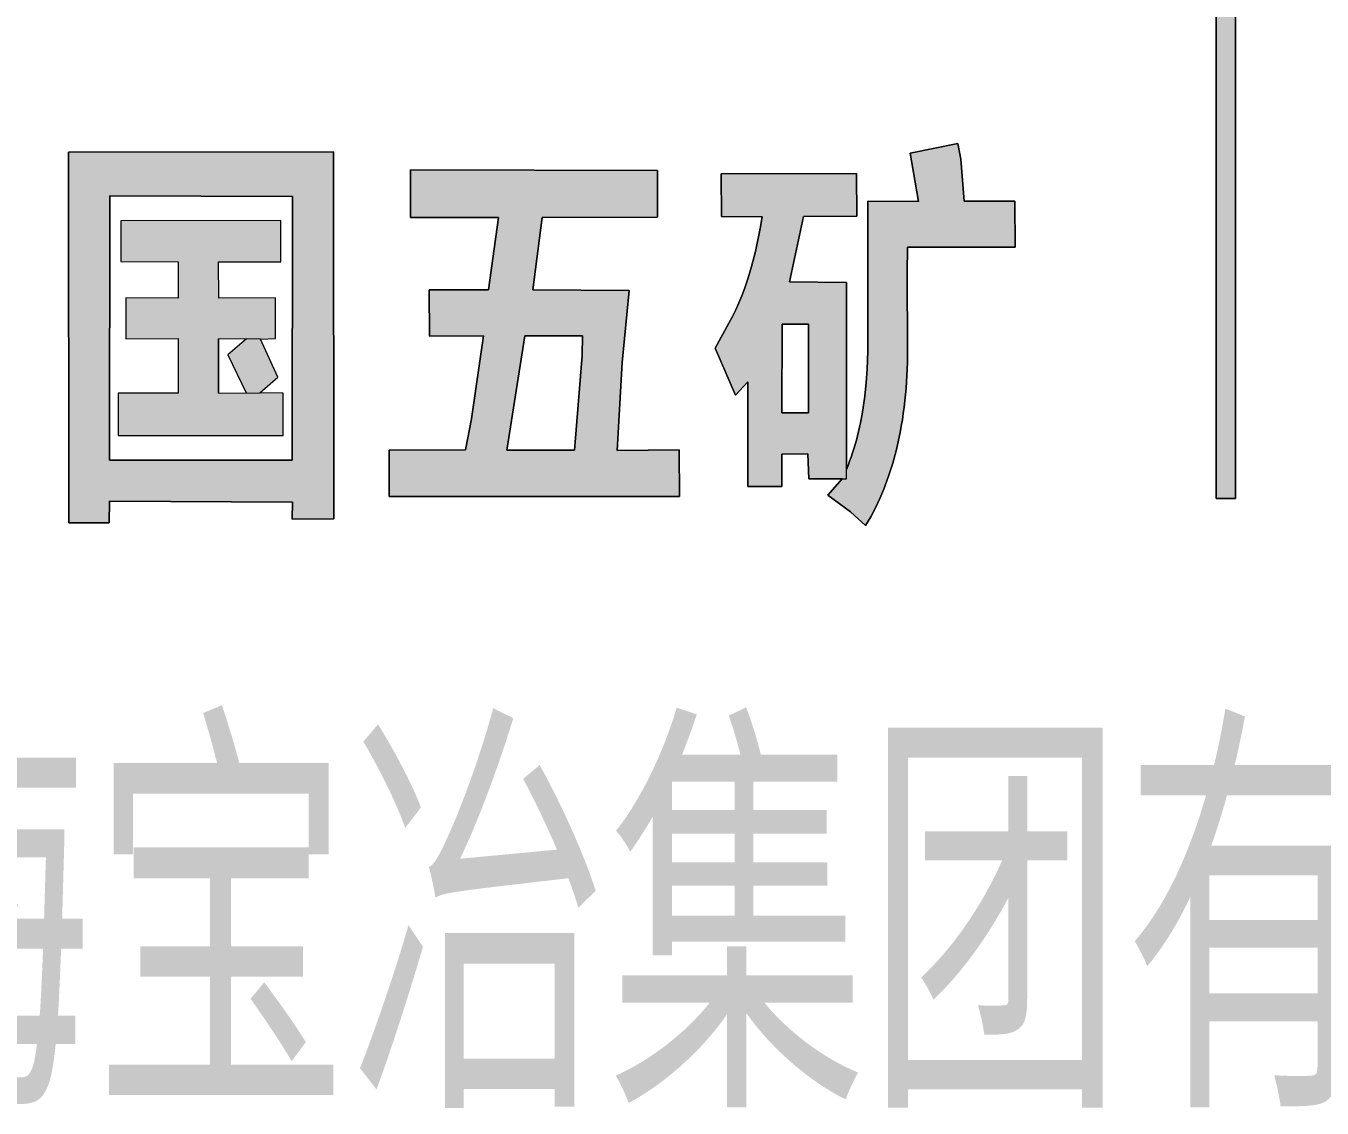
# Model space of a CAD drawing. Header units: millimetres. Extents: x 24 to 5990, y 50 to 4250.
# Drawn here: x 5541.7 to 5684.3, y 1855.9 to 1975 of the extents above; entities that cross this region are included whole.
import ezdxf

# ---------------------------------------------------------------- set-up
doc = ezdxf.new("R2010")
doc.units = ezdxf.units.MM
doc.linetypes.add('XKITLINE00', pattern=[0])
doc.layers.add('OtherObjectType', color=1, linetype='Continuous', lineweight=0)
doc.styles.add('$TD_AUDIT_GENERATED_(32F)', font='ARIAL.TTF')

# ---------------------------------------------------------------- blocks, each defined once
blk = doc.blocks.new('*A9')
at = {"layer": 'OtherObjectType'}
for points in [[(5674.81, 1922.96), (5672.69, 1922.96), (5672.68, 2056.13), (5674.83, 2056.13)], [(5624.89, 1932.4), (5627.82, 1932.38), (5627.83, 1942.14), (5633.11, 1958.73), (5633.13, 1954.03), (5627.26, 1954.01), (5625.73, 1946.82), (5632.01, 1946.75), (5632, 1925.14), (5627.87, 1925.14), (5627.77, 1927.88), (5624.89, 1927.86), (5624.89, 1924.27), (5621.16, 1924.28), (5621.14, 1935.82), (5619.81, 1934.34), (5617.55, 1939.52), (5619.06, 1942.25), (5619.45, 1942.99), (5619.82, 1943.74), (5620.16, 1944.5), (5620.49, 1945.27), (5620.78, 1946.06), (5621.19, 1947.27), (5621.56, 1948.5), (5621.99, 1950.16), (5622.51, 1952.7), (5622.73, 1953.97), (5618.24, 1954.01), (5618.23, 1958.72), (5633.11, 1958.73), (5650.52, 1955.71), (5644.96, 1955.68), (5644.61, 1960.31), (5644.26, 1962.03), (5639.02, 1960.97), (5639.94, 1955.66), (5634.35, 1955.68), (5634.35, 1940.19), (5634.34, 1939.2), (5634.27, 1937.21), (5634.17, 1935.72), (5634.02, 1934.23), (5633.89, 1933.24), (5633.73, 1932.26), (5633.55, 1931.29), (5633.34, 1930.33), (5633.1, 1929.38), (5632.97, 1928.91), (5632.82, 1928.44), (5632.68, 1927.98), (5632.52, 1927.52), (5632.35, 1927.06), (5632.18, 1926.61), (5632, 1926.17), (5632, 1925.14), (5631.54, 1925.14), (5629.96, 1923.33), (5632.45, 1921.49), (5634.11, 1920), (5634.67, 1920.95), (5635.19, 1921.94), (5635.67, 1922.95), (5636.11, 1923.99), (5636.64, 1925.41), (5637.11, 1926.87), (5637.51, 1928.35), (5637.91, 1930.24), (5638.04, 1930.93), (5638.16, 1931.62), (5638.26, 1932.32), (5638.35, 1933.02), (5638.43, 1933.72), (5638.5, 1934.42), (5638.56, 1935.12), (5638.61, 1935.82), (5638.65, 1936.52), (5638.71, 1937.93), (5638.74, 1939.34), (5638.69, 1947.82), (5638.72, 1950.64), (5650.56, 1950.65), (5650.52, 1955.71), (5633.11, 1958.73), (5627.83, 1942.14), (5624.91, 1942.17)], [(5550.88, 1927.18), (5571, 1927.17), (5571.03, 1956.21), (5546.4, 1961.1), (5575.54, 1961.14), (5575.59, 1920.72), (5571, 1920.7), (5571.03, 1922.56), (5550.88, 1922.66), (5550.86, 1920.27), (5546.41, 1920.28), (5546.4, 1961.1), (5571.03, 1956.21), (5550.92, 1956.27)], [(5602.91, 1938.71), (5602.97, 1940.89), (5596.61, 1940.88), (5608.09, 1945.88), (5607.32, 1937.93), (5606.76, 1928.26), (5613.58, 1928.32), (5613.63, 1923.19), (5581.66, 1923.18), (5581.67, 1928.29), (5590.06, 1928.31), (5590.72, 1931.75), (5592.05, 1940.87), (5586.1, 1940.85), (5586.08, 1945.93), (5592.59, 1945.93), (5593.69, 1953.89), (5584.01, 1953.9), (5584.03, 1959.14), (5611.2, 1959.08), (5611.2, 1953.93), (5598.5, 1953.88), (5597.5, 1945.93), (5608.09, 1945.88), (5596.61, 1940.88), (5594.63, 1928.28), (5602.08, 1928.28), (5602.13, 1929.15)], [(5558.47, 1949), (5552.14, 1949.06), (5552.15, 1953.53), (5569.75, 1953.55), (5569.76, 1949.03), (5562.89, 1949.01), (5562.91, 1945.03), (5569.17, 1945.06), (5569.18, 1940.56), (5567.52, 1940.52), (5562.89, 1940.53), (5562.9, 1934.55), (5567.44, 1934.6), (5570.01, 1934.57), (5570.02, 1929.89), (5551.84, 1929.9), (5551.85, 1934.57), (5558.46, 1934.57), (5558.45, 1940.56), (5552.69, 1940.55), (5552.71, 1945.05), (5558.45, 1945.03)], [(5565.94, 1934.59), (5563.92, 1938.79), (5565.98, 1940.53), (5567.52, 1940.52), (5569.41, 1936.34), (5567.44, 1934.6)]]:
    blk.add_hatch(color=7, dxfattribs=at).paths.add_polyline_path(points, flags=17)
at = {"layer": 'OtherObjectType', "color": 7, "linetype": 'XKITLINE00', "lineweight": 0}
for p, q in [((5672.68, 2056.13), (5672.69, 1922.96)), ((5672.69, 1922.96), (5672.68, 2056.13)), ((5674.81, 1922.96), (5674.83, 2056.13)), ((5674.83, 2056.13), (5674.81, 1922.96)), ((5639.02, 1960.97), (5644.26, 1962.03)), ((5644.26, 1962.03), (5639.02, 1960.97)), ((5644.26, 1962.03), (5644.61, 1960.31)), ((5644.61, 1960.31), (5644.26, 1962.03)), ((5575.54, 1961.14), (5546.4, 1961.1)), ((5546.4, 1961.1), (5575.54, 1961.14)), ((5546.4, 1961.1), (5546.41, 1920.28)), ((5546.41, 1920.28), (5546.4, 1961.1)), ((5575.59, 1920.72), (5575.54, 1961.14)), ((5575.54, 1961.14), (5575.59, 1920.72)), ((5639.94, 1955.66), (5639.02, 1960.97)), ((5639.02, 1960.97), (5639.94, 1955.66)), ((5644.61, 1960.31), (5644.96, 1955.68)), ((5644.96, 1955.68), (5644.61, 1960.31)), ((5584.03, 1959.14), (5584.01, 1953.9)), ((5584.01, 1953.9), (5584.03, 1959.14)), ((5611.2, 1959.08), (5584.03, 1959.14)), ((5584.03, 1959.14), (5611.2, 1959.08)), ((5611.2, 1953.93), (5611.2, 1959.08)), ((5611.2, 1959.08), (5611.2, 1953.93)), ((5618.23, 1958.72), (5633.11, 1958.73)), ((5633.11, 1958.73), (5618.23, 1958.72)), ((5618.24, 1954.01), (5618.23, 1958.72)), ((5618.23, 1958.72), (5618.24, 1954.01)), ((5633.11, 1958.73), (5633.13, 1954.03)), ((5633.13, 1954.03), (5633.11, 1958.73)), ((5550.88, 1927.18), (5550.92, 1956.27)), ((5550.92, 1956.27), (5550.88, 1927.18)), ((5550.92, 1956.27), (5571.03, 1956.21)), ((5571.03, 1956.21), (5550.92, 1956.27)), ((5571.03, 1956.21), (5571, 1927.17)), ((5571, 1927.17), (5571.03, 1956.21)), ((5634.35, 1940.19), (5634.35, 1955.68)), ((5634.35, 1955.68), (5639.94, 1955.66)), ((5639.94, 1955.66), (5634.35, 1955.68)), ((5634.35, 1955.68), (5634.35, 1940.19)), ((5644.96, 1955.68), (5650.52, 1955.71)), ((5650.52, 1955.71), (5644.96, 1955.68)), ((5650.52, 1955.71), (5650.56, 1950.65)), ((5650.56, 1950.65), (5650.52, 1955.71)), ((5552.15, 1953.53), (5552.14, 1949.06)), ((5569.75, 1953.55), (5552.15, 1953.53)), ((5569.76, 1949.03), (5569.75, 1953.55)), ((5584.01, 1953.9), (5593.69, 1953.89)), ((5593.69, 1953.89), (5584.01, 1953.9)), ((5593.69, 1953.89), (5592.59, 1945.93)), ((5592.59, 1945.93), (5593.69, 1953.89)), ((5597.5, 1945.93), (5598.5, 1953.88)), ((5598.5, 1953.88), (5597.5, 1945.93)), ((5598.5, 1953.88), (5611.2, 1953.93)), ((5611.2, 1953.93), (5598.5, 1953.88)), ((5622.73, 1953.97), (5618.24, 1954.01)), ((5618.24, 1954.01), (5622.73, 1953.97)), ((5622.51, 1952.7), (5622.73, 1953.97)), ((5622.73, 1953.97), (5622.51, 1952.7)), ((5627.26, 1954.01), (5625.73, 1946.82)), ((5625.73, 1946.82), (5627.26, 1954.01)), ((5633.13, 1954.03), (5627.26, 1954.01)), ((5627.26, 1954.01), (5633.13, 1954.03)), ((5621.99, 1950.16), (5622.51, 1952.7)), ((5622.51, 1952.7), (5621.99, 1950.16)), ((5621.56, 1948.5), (5621.99, 1950.16)), ((5621.99, 1950.16), (5621.56, 1948.5)), ((5638.72, 1950.64), (5638.69, 1947.82)), ((5638.69, 1947.82), (5638.72, 1950.64)), ((5650.56, 1950.65), (5638.72, 1950.64)), ((5638.72, 1950.64), (5650.56, 1950.65)), ((5552.14, 1949.06), (5558.47, 1949)), ((5558.47, 1949), (5558.45, 1945.03)), ((5562.89, 1949.01), (5569.76, 1949.03)), ((5562.91, 1945.03), (5562.89, 1949.01)), ((5620.78, 1946.06), (5621.19, 1947.27)), ((5621.19, 1947.27), (5620.78, 1946.06)), ((5621.19, 1947.27), (5621.56, 1948.5)), ((5621.56, 1948.5), (5621.19, 1947.27)), ((5638.69, 1947.82), (5638.74, 1939.34)), ((5638.74, 1939.34), (5638.69, 1947.82)), ((5592.59, 1945.93), (5586.08, 1945.93)), ((5586.08, 1945.93), (5586.1, 1940.85)), ((5586.1, 1940.85), (5586.08, 1945.93)), ((5586.08, 1945.93), (5592.59, 1945.93)), ((5608.09, 1945.88), (5597.5, 1945.93)), ((5597.5, 1945.93), (5608.09, 1945.88)), ((5607.32, 1937.93), (5608.09, 1945.88)), ((5608.09, 1945.88), (5607.32, 1937.93)), ((5620.49, 1945.27), (5620.78, 1946.06)), ((5620.78, 1946.06), (5620.49, 1945.27)), ((5625.73, 1946.82), (5632.01, 1946.75)), ((5632.01, 1946.75), (5625.73, 1946.82)), ((5632, 1925.14), (5632.01, 1946.75)), ((5632.01, 1946.75), (5632, 1926.17)), ((5552.71, 1945.05), (5552.69, 1940.55)), ((5558.45, 1945.03), (5552.71, 1945.05)), ((5569.17, 1945.06), (5562.91, 1945.03)), ((5569.18, 1940.56), (5569.17, 1945.06)), ((5619.82, 1943.74), (5620.16, 1944.5)), ((5620.16, 1944.5), (5619.82, 1943.74)), ((5620.16, 1944.5), (5620.49, 1945.27)), ((5620.49, 1945.27), (5620.16, 1944.5)), ((5619.06, 1942.25), (5619.45, 1942.99)), ((5619.45, 1942.99), (5619.06, 1942.25)), ((5619.45, 1942.99), (5619.82, 1943.74)), ((5619.82, 1943.74), (5619.45, 1942.99)), ((5617.55, 1939.52), (5619.06, 1942.25)), ((5619.06, 1942.25), (5617.55, 1939.52)), ((5624.89, 1932.4), (5624.91, 1942.17)), ((5624.91, 1942.17), (5624.89, 1932.4)), ((5624.91, 1942.17), (5627.83, 1942.14)), ((5627.83, 1942.14), (5624.91, 1942.17)), ((5627.83, 1942.14), (5627.82, 1932.38)), ((5627.82, 1932.38), (5627.83, 1942.14)), ((5552.69, 1940.55), (5558.45, 1940.56)), ((5558.45, 1940.56), (5558.46, 1934.57)), ((5562.9, 1934.55), (5562.89, 1940.53)), ((5567.52, 1940.52), (5562.89, 1940.53)), ((5562.89, 1940.53), (5562.9, 1934.55)), ((5565.98, 1940.53), (5563.92, 1938.79)), ((5567.52, 1940.52), (5569.18, 1940.56)), ((5569.41, 1936.34), (5567.52, 1940.52)), ((5586.1, 1940.85), (5592.05, 1940.87)), ((5592.05, 1940.87), (5586.1, 1940.85)), ((5592.05, 1940.87), (5590.72, 1931.75)), ((5590.72, 1931.75), (5592.05, 1940.87)), ((5594.63, 1928.28), (5596.61, 1940.88)), ((5596.61, 1940.88), (5594.63, 1928.28)), ((5596.61, 1940.88), (5602.97, 1940.89)), ((5602.97, 1940.89), (5596.61, 1940.88)), ((5602.97, 1940.89), (5602.91, 1938.71)), ((5602.91, 1938.71), (5602.97, 1940.89)), ((5634.34, 1939.2), (5634.35, 1940.19)), ((5634.35, 1940.19), (5634.34, 1939.2)), ((5563.92, 1938.79), (5565.94, 1934.59)), ((5602.91, 1938.71), (5602.13, 1929.15)), ((5602.13, 1929.15), (5602.91, 1938.71)), ((5619.81, 1934.34), (5617.55, 1939.52)), ((5617.55, 1939.52), (5619.81, 1934.34)), ((5634.27, 1937.21), (5634.34, 1939.2)), ((5634.34, 1939.2), (5634.27, 1937.21)), ((5638.74, 1939.34), (5638.71, 1937.93)), ((5638.71, 1937.93), (5638.74, 1939.34)), ((5606.76, 1928.26), (5607.32, 1937.93)), ((5607.32, 1937.93), (5606.76, 1928.26)), ((5638.71, 1937.93), (5638.65, 1936.52)), ((5638.65, 1936.52), (5638.71, 1937.93)), ((5567.44, 1934.6), (5569.41, 1936.34)), ((5621.14, 1935.82), (5619.81, 1934.34)), ((5619.81, 1934.34), (5621.14, 1935.82)), ((5621.16, 1924.28), (5621.14, 1935.82)), ((5621.14, 1935.82), (5621.16, 1924.28)), ((5634.17, 1935.72), (5634.27, 1937.21)), ((5634.27, 1937.21), (5634.17, 1935.72)), ((5638.61, 1935.82), (5638.56, 1935.12)), ((5638.56, 1935.12), (5638.61, 1935.82)), ((5638.65, 1936.52), (5638.61, 1935.82)), ((5638.61, 1935.82), (5638.65, 1936.52)), ((5551.85, 1934.57), (5551.84, 1929.9)), ((5558.46, 1934.57), (5551.85, 1934.57)), ((5562.9, 1934.55), (5567.44, 1934.6)), ((5570.01, 1934.57), (5567.44, 1934.6)), ((5570.02, 1929.89), (5570.01, 1934.57)), ((5634.02, 1934.23), (5634.17, 1935.72)), ((5634.17, 1935.72), (5634.02, 1934.23)), ((5638.5, 1934.42), (5638.43, 1933.72)), ((5638.43, 1933.72), (5638.5, 1934.42)), ((5638.56, 1935.12), (5638.5, 1934.42)), ((5638.5, 1934.42), (5638.56, 1935.12)), ((5633.73, 1932.26), (5633.89, 1933.24)), ((5633.89, 1933.24), (5633.73, 1932.26)), ((5633.89, 1933.24), (5634.02, 1934.23)), ((5634.02, 1934.23), (5633.89, 1933.24)), ((5638.35, 1933.02), (5638.26, 1932.32)), ((5638.26, 1932.32), (5638.35, 1933.02)), ((5638.43, 1933.72), (5638.35, 1933.02)), ((5638.35, 1933.02), (5638.43, 1933.72)), ((5590.72, 1931.75), (5590.06, 1928.31)), ((5590.06, 1928.31), (5590.72, 1931.75)), ((5627.82, 1932.38), (5624.89, 1932.4)), ((5624.89, 1932.4), (5627.82, 1932.38)), ((5633.55, 1931.29), (5633.73, 1932.26)), ((5633.73, 1932.26), (5633.55, 1931.29)), ((5638.16, 1931.62), (5638.04, 1930.93)), ((5638.04, 1930.93), (5638.16, 1931.62)), ((5638.26, 1932.32), (5638.16, 1931.62)), ((5638.16, 1931.62), (5638.26, 1932.32)), ((5633.1, 1929.38), (5633.34, 1930.33)), ((5633.34, 1930.33), (5633.1, 1929.38)), ((5633.34, 1930.33), (5633.55, 1931.29)), ((5633.55, 1931.29), (5633.34, 1930.33)), ((5637.91, 1930.24), (5637.51, 1928.35)), ((5637.51, 1928.35), (5637.91, 1930.24)), ((5638.04, 1930.93), (5637.91, 1930.24)), ((5637.91, 1930.24), (5638.04, 1930.93)), ((5551.84, 1929.9), (5570.02, 1929.89)), ((5602.13, 1929.15), (5602.08, 1928.28)), ((5602.08, 1928.28), (5602.13, 1929.15)), ((5632.82, 1928.44), (5632.97, 1928.91)), ((5632.97, 1928.91), (5632.82, 1928.44)), ((5632.97, 1928.91), (5633.1, 1929.38)), ((5633.1, 1929.38), (5632.97, 1928.91)), ((5581.67, 1928.29), (5581.66, 1923.18)), ((5581.66, 1923.18), (5581.67, 1928.29)), ((5590.06, 1928.31), (5581.67, 1928.29)), ((5581.67, 1928.29), (5590.06, 1928.31)), ((5602.08, 1928.28), (5594.63, 1928.28)), ((5594.63, 1928.28), (5602.08, 1928.28)), ((5613.58, 1928.32), (5606.76, 1928.26)), ((5606.76, 1928.26), (5613.58, 1928.32)), ((5613.63, 1923.19), (5613.58, 1928.32)), ((5613.58, 1928.32), (5613.63, 1923.19)), ((5627.77, 1927.88), (5624.89, 1927.86)), ((5624.89, 1927.86), (5627.77, 1927.88)), ((5624.89, 1927.86), (5624.89, 1924.27)), ((5624.89, 1924.27), (5624.89, 1927.86)), ((5627.87, 1925.14), (5627.77, 1927.88)), ((5627.77, 1927.88), (5627.87, 1925.14)), ((5632.35, 1927.06), (5632.52, 1927.52)), ((5632.52, 1927.52), (5632.35, 1927.06)), ((5632.52, 1927.52), (5632.68, 1927.98)), ((5632.68, 1927.98), (5632.52, 1927.52)), ((5632.68, 1927.98), (5632.82, 1928.44)), ((5632.82, 1928.44), (5632.68, 1927.98)), ((5637.51, 1928.35), (5637.11, 1926.87)), ((5637.11, 1926.87), (5637.51, 1928.35)), ((5571, 1927.17), (5550.88, 1927.18)), ((5550.88, 1927.18), (5571, 1927.17)), ((5632, 1926.17), (5632.18, 1926.61)), ((5632.18, 1926.61), (5632, 1926.17)), ((5632.18, 1926.61), (5632.35, 1927.06)), ((5632.35, 1927.06), (5632.18, 1926.61)), ((5637.11, 1926.87), (5636.64, 1925.41)), ((5636.64, 1925.41), (5637.11, 1926.87)), ((5631.54, 1925.14), (5627.87, 1925.14)), ((5627.87, 1925.14), (5632, 1925.14)), ((5629.96, 1923.33), (5631.54, 1925.14)), ((5631.54, 1925.14), (5629.96, 1923.33)), ((5636.64, 1925.41), (5636.11, 1923.99)), ((5636.11, 1923.99), (5636.64, 1925.41)), ((5581.66, 1923.18), (5613.63, 1923.19)), ((5613.63, 1923.19), (5581.66, 1923.18)), ((5624.89, 1924.27), (5621.16, 1924.28)), ((5621.16, 1924.28), (5624.89, 1924.27)), ((5632.45, 1921.49), (5629.96, 1923.33)), ((5629.96, 1923.33), (5632.45, 1921.49)), ((5636.11, 1923.99), (5635.67, 1922.95)), ((5635.67, 1922.95), (5636.11, 1923.99)), ((5550.86, 1920.27), (5550.88, 1922.66)), ((5550.88, 1922.66), (5550.86, 1920.27)), ((5550.88, 1922.66), (5571.03, 1922.56)), ((5571.03, 1922.56), (5550.88, 1922.66)), ((5571.03, 1922.56), (5571, 1920.7)), ((5571, 1920.7), (5571.03, 1922.56)), ((5635.19, 1921.94), (5634.67, 1920.95)), ((5634.67, 1920.95), (5635.19, 1921.94)), ((5635.67, 1922.95), (5635.19, 1921.94)), ((5635.19, 1921.94), (5635.67, 1922.95)), ((5672.69, 1922.96), (5674.81, 1922.96)), ((5674.81, 1922.96), (5672.69, 1922.96)), ((5546.41, 1920.28), (5550.86, 1920.27)), ((5550.86, 1920.27), (5546.41, 1920.28)), ((5571, 1920.7), (5575.59, 1920.72)), ((5575.59, 1920.72), (5571, 1920.7)), ((5634.11, 1920), (5632.45, 1921.49)), ((5632.45, 1921.49), (5634.11, 1920)), ((5634.67, 1920.95), (5634.11, 1920)), ((5634.11, 1920), (5634.67, 1920.95))]:
    blk.add_line(p, q, dxfattribs=at)
at = {"layer": 'OtherObjectType', "color": 7, "style": '$TD_AUDIT_GENERATED_(32F)', "width": 0.595}
blk.add_text('\\M+5C9CF\\M+5BAA3\\M+5B1A6\\M+5D2B1\\M+5BCAF\\M+5CDC5\\M+5D3D0\\M+5CFDE\\M+5B9AB\\M+5CBBE', height=35, dxfattribs=at).set_placement((5492.17, 1859.73))

msp = doc.modelspace()

# ---------------------------------------------------------------- block references
at = {"lineweight": 0}
msp.add_blockref('*A9', (0, 0), dxfattribs=at)

doc.saveas('drawing.dxf')
